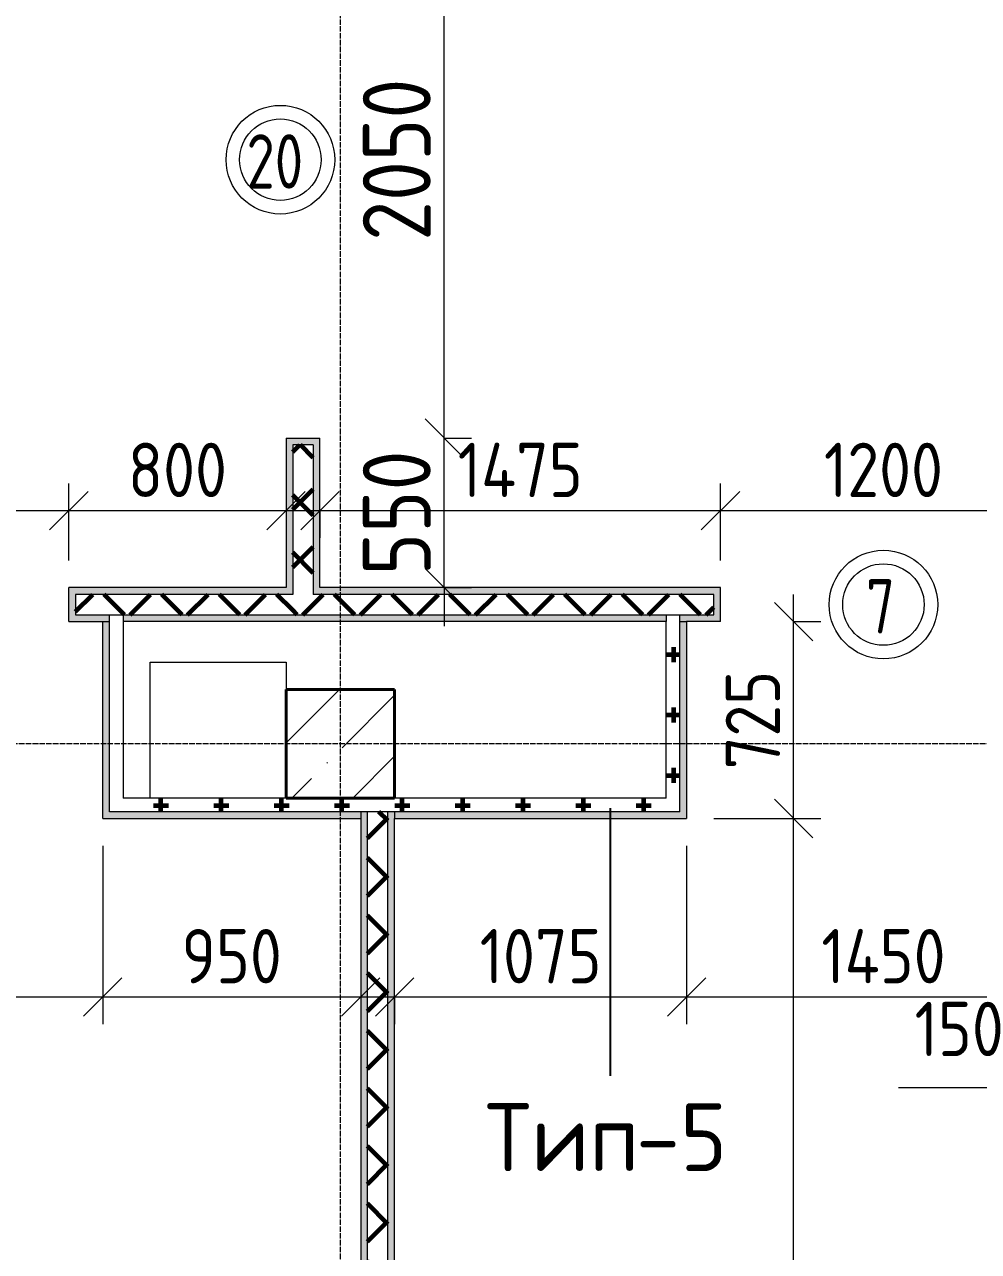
# Model space of a CAD drawing. Header units: millimetres. Extents: x -60946 to 138510, y -262288 to 24501.
# Drawn here: x 1646 to 5159, y -201492 to -196976 of the extents above; entities that cross this region are included whole.
import ezdxf

# ---------------------------------------------------------------- set-up
doc = ezdxf.new("R2010")
doc.units = ezdxf.units.MM
doc.linetypes.add('ADSK_Линия сетки', pattern=[25, 20, -2.5, 0, -2.5])
for name, color, linetype, lineweight in [('2)Тип-2', 3, 'Continuous', 60), ('2)Тип-5', 1, 'Continuous', 60), ('Марки дверей', 7, 'Continuous', 20), ('Несущие колонны', 7, 'Continuous', 18), ('Оси', 7, 'Continuous', 9), ('Перекрытие', 7, 'Continuous', 18), ('Размеры', 7, 'Continuous', 9), ('Стены внутренние', 7, 'Continuous', 18), ('Стены штриховка', 7, 'Continuous', 9)]:
    doc.layers.add(name, color=color, linetype=linetype, lineweight=lineweight)
doc.styles.add('GOST Common_2', font='', dxfattribs={"width": 0.9, "height": 250})
doc.styles.add('GOST Common_3', font='', dxfattribs={"width": 0.9, "height": 200})
doc.styles.add('GOST Common_4', font='', dxfattribs={"height": 250})
doc.styles.add('GOST Common_B', font='', dxfattribs={"width": 0.8, "height": 200})
doc.styles.get('GOST Common_2').set_extended_font_data('GOST Common')
doc.styles.get('GOST Common_3').set_extended_font_data('GOST Common')
doc.styles.get('GOST Common_4').set_extended_font_data('GOST Common')
doc.styles.get('GOST Common_B').set_extended_font_data('GOST Common', bold=True)
doc.dimstyles.new('ADSK_Основной_2_0', dxfattribs={"dimscale": 304.8, "dimtxt": 201.142999, "dimasz": 0.463911, "dimexe": 0.328084, "dimexo": 0.328084, "dimgap": 0.164042, "dimtad": 1, "dimdec": 3, "dimrnd": 0.001, "dimdsep": 46, "dimtxsty": 'GOST Common_3', "dimblk1": 'OBLIQUE', "dimblk2": 'OBLIQUE', "dimsah": 1, "dimcen": 0.09, "dimdle": 0.328084, "dimazin": 2, "dimtfac": 1, "dimtdec": 4, "dimtix": 1, "dimtmove": 0, "dimatfit": 3, "dimfxl": 1, "dimtvp": 1, "dimtolj": 1, "dimtzin": 0, "dimlwd": 20, "dimlwe": 20, "dimarcsym": 2})
doc.dimstyles.new('ADSK_Основной_2_0_2', dxfattribs={"dimscale": 304.8, "dimtxt": 201.142999, "dimasz": 0.463911, "dimexe": 0.328084, "dimexo": 0.328084, "dimgap": 0.164042, "dimtad": 1, "dimdec": 3, "dimrnd": 0.001, "dimdsep": 46, "dimtxsty": 'GOST Common_3', "dimblk1": 'OBLIQUE', "dimblk2": 'OBLIQUE', "dimsah": 1, "dimcen": 0.09, "dimdle": 0.328084, "dimazin": 2, "dimtfac": 1, "dimtdec": 4, "dimtix": 1, "dimtmove": 0, "dimatfit": 3, "dimfxl": 1, "dimtvp": 1, "dimtolj": 1, "dimtzin": 0, "dimlwd": 20, "dimlwe": 20, "dimarcsym": 2})
doc.dimstyles.new('ADSK_Основной_2_0_3', dxfattribs={"dimscale": 304.8, "dimtxt": 201.142999, "dimasz": 0.463911, "dimexe": 0.328084, "dimexo": 0.328084, "dimgap": 0.164042, "dimtad": 1, "dimdec": 3, "dimrnd": 0.001, "dimdsep": 46, "dimtxsty": 'GOST Common_2', "dimblk1": 'OBLIQUE', "dimblk2": 'OBLIQUE', "dimsah": 1, "dimcen": 0.09, "dimdle": 0.328084, "dimazin": 2, "dimtfac": 1, "dimtdec": 4, "dimtix": 1, "dimtmove": 0, "dimatfit": 3, "dimfxl": 1, "dimtvp": 1, "dimtolj": 1, "dimtzin": 0, "dimlwd": 20, "dimlwe": 20, "dimarcsym": 2})
pattern_1 = [(0, (9.36, -198628.46), (111.125, 111.125), [55.562, -166.688]), (90, (37.14, -198656.24), (-111.125, 111.125), [55.562, -166.688])]
pattern_2 = [(45, (9.36, -198628.46), (-106.066, 106.066), []), (135, (9.36, -198628.46), (-106.066, -106.066), [])]

# ---------------------------------------------------------------- blocks, each defined once
blk = doc.blocks.new('ADSK_КолоннаЖБ_Прямоугольная - 400x400 мм-1807143-Кладочный план 4-го этажа')
at = {"layer": 'Несущие колонны', "lineweight": 40}
for p, q in [((-200, 200), (200, 200)), ((-200, -200), (-200, 200)), ((200, 200), (200, -200)), ((200, -200), (-200, -200))]:
    blk.add_line(p, q, dxfattribs=at)
blk = doc.blocks.new('_Oblique')
at = {"color": 0, "linetype": 'ByBlock', "lineweight": -2}
blk.add_line((-0.5, -0.5), (0.5, 0.5), dxfattribs=at)
blk = doc.blocks.new('*D6110')
at = {"layer": 'Defpoints', "color": 0, "transparency": 16777216}
for p in [(2734.4, -198665.4), (4209.4, -198765.3), (4209.4, -199048.5)]:
    blk.add_point(p, dxfattribs=at)
at = {"layer": 'Размеры', "color": 0, "lineweight": 20, "transparency": 16777216}
for p, q in [((4209.4, -198948.5), (4209.4, -198665.3)), ((2634.4, -198765.3), (4309.4, -198765.3)), ((2734.4, -198765.4), (2734.4, -198865.3))]:
    blk.add_line(p, q, dxfattribs=at)
at = {"layer": 'Размеры', "color": 0, "lineweight": 20, "transparency": 16777216, "xscale": 141.4, "yscale": 141.4, "zscale": 141.4, "rotation": 180}
blk.add_blockref('_Oblique', (2734.4, -198765.3), dxfattribs=at)
at = {"layer": 'Размеры', "color": 0, "lineweight": 20, "transparency": 16777216, "xscale": 141.4, "yscale": 141.4, "zscale": 141.4}
blk.add_blockref('_Oblique', (4209.4, -198765.3), dxfattribs=at)
at = {"layer": 'Размеры', "color": 0, "lineweight": 9, "transparency": 16777216, "insert": (3471.9, -198615.3), "char_height": 200, "width": 580.928, "attachment_point": 5, "style": 'GOST Common_3'}
blk.add_mtext('\\A1;1475', dxfattribs=at)
blk = doc.blocks.new('*D6111')
at = {"layer": 'Defpoints', "color": 0, "transparency": 16777216}
for p in [(5409.4, -198765.3), (4209.4, -199048.5), (5409.4, -199048.5)]:
    blk.add_point(p, dxfattribs=at)
at = {"layer": 'Размеры', "color": 0, "lineweight": 20, "transparency": 16777216}
for p, q in [((4209.4, -198948.5), (4209.4, -198665.3)), ((5409.4, -198948.5), (5409.4, -198665.3)), ((4109.4, -198765.3), (5509.4, -198765.3))]:
    blk.add_line(p, q, dxfattribs=at)
at = {"layer": 'Размеры', "color": 0, "lineweight": 20, "transparency": 16777216, "xscale": 141.4, "yscale": 141.4, "zscale": 141.4, "rotation": 180}
blk.add_blockref('_Oblique', (4209.4, -198765.3), dxfattribs=at)
at = {"layer": 'Размеры', "color": 0, "lineweight": 20, "transparency": 16777216, "xscale": 141.4, "yscale": 141.4, "zscale": 141.4}
blk.add_blockref('_Oblique', (5409.4, -198765.3), dxfattribs=at)
at = {"layer": 'Размеры', "color": 0, "lineweight": 9, "transparency": 16777216, "insert": (4809.4, -198615.3), "char_height": 200, "width": 560.473, "attachment_point": 5, "style": 'GOST Common_3'}
blk.add_mtext('\\A1;1200', dxfattribs=at)
blk = doc.blocks.new('*D6162')
at = {"layer": 'Defpoints', "color": 0, "transparency": 16777216}
for p in [(4084.4, -199898.5), (3009.4, -200455.2), (4084.4, -200555.2)]:
    blk.add_point(p, dxfattribs=at)
at = {"layer": 'Размеры', "color": 0, "lineweight": 20, "transparency": 16777216}
for p, q in [((4084.4, -199998.5), (4084.4, -200655.2)), ((2909.4, -200555.2), (4184.4, -200555.2)), ((3009.4, -200555.2), (3009.4, -200655.2))]:
    blk.add_line(p, q, dxfattribs=at)
at = {"layer": 'Размеры', "color": 0, "lineweight": 20, "transparency": 16777216, "xscale": 141.4, "yscale": 141.4, "zscale": 141.4, "rotation": 180}
blk.add_blockref('_Oblique', (3009.4, -200555.2), dxfattribs=at)
at = {"layer": 'Размеры', "color": 0, "lineweight": 20, "transparency": 16777216, "xscale": 141.4, "yscale": 141.4, "zscale": 141.4}
blk.add_blockref('_Oblique', (4084.4, -200555.2), dxfattribs=at)
at = {"layer": 'Размеры', "color": 0, "lineweight": 9, "transparency": 16777216, "insert": (3546.9, -200405.2), "char_height": 200, "width": 560.473, "attachment_point": 5, "style": 'GOST Common_3'}
blk.add_mtext('\\A1;1075', dxfattribs=at)
blk = doc.blocks.new('*D6163')
at = {"layer": 'Defpoints', "color": 0, "transparency": 16777216}
for p in [(4084.4, -199898.5), (5534.4, -199898.5), (5534.4, -200555.2)]:
    blk.add_point(p, dxfattribs=at)
at = {"layer": 'Размеры', "color": 0, "lineweight": 20, "transparency": 16777216}
for p, q in [((4084.4, -199998.5), (4084.4, -200655.2)), ((5534.4, -199998.5), (5534.4, -200655.2)), ((3984.4, -200555.2), (5634.4, -200555.2))]:
    blk.add_line(p, q, dxfattribs=at)
at = {"layer": 'Размеры', "color": 0, "lineweight": 20, "transparency": 16777216, "xscale": 141.4, "yscale": 141.4, "zscale": 141.4, "rotation": 180}
blk.add_blockref('_Oblique', (4084.4, -200555.2), dxfattribs=at)
at = {"layer": 'Размеры', "color": 0, "lineweight": 20, "transparency": 16777216, "xscale": 141.4, "yscale": 141.4, "zscale": 141.4}
blk.add_blockref('_Oblique', (5534.4, -200555.2), dxfattribs=at)
at = {"layer": 'Размеры', "color": 0, "lineweight": 9, "transparency": 16777216, "insert": (4809.4, -200405.2), "char_height": 200, "width": 580.928, "attachment_point": 5, "style": 'GOST Common_3'}
blk.add_mtext('\\A1;1450', dxfattribs=at)
blk = doc.blocks.new('*D6164')
at = {"layer": 'Defpoints', "color": 0, "transparency": 16777216}
for p in [(5534.4, -199898.5), (5684.4, -200455.2), (5684.4, -200889.8)]:
    blk.add_point(p, dxfattribs=at)
at = {"layer": 'Размеры', "color": 0, "lineweight": 20, "transparency": 16777216}
for p, q in [((5534.4, -199998.5), (5534.4, -200989.8)), ((5684.4, -200555.2), (5684.4, -200989.8)), ((5534.4, -200889.8), (4864.4, -200889.8)), ((5684.4, -200889.8), (5434.4, -200889.8))]:
    blk.add_line(p, q, dxfattribs=at)
at = {"layer": 'Размеры', "color": 0, "lineweight": 20, "transparency": 16777216, "xscale": 141.4, "yscale": 141.4, "zscale": 141.4, "rotation": 180}
blk.add_blockref('_Oblique', (5534.4, -200889.8), dxfattribs=at)
at = {"layer": 'Размеры', "color": 0, "lineweight": 20, "transparency": 16777216, "xscale": 141.4, "yscale": 141.4, "zscale": 141.4}
blk.add_blockref('_Oblique', (5684.4, -200889.8), dxfattribs=at)
at = {"layer": 'Размеры', "color": 0, "lineweight": 9, "transparency": 16777216, "insert": (4924.1, -200573.1), "char_height": 200, "width": 409.104, "attachment_point": 1, "line_spacing_factor": 1.022761, "style": 'GOST Common_3'}
blk.add_mtext('\\A1;150', dxfattribs=at)
blk = doc.blocks.new('*D6165')
at = {"layer": 'Defpoints', "color": 0, "transparency": 16777216}
for p in [(4084.4, -199898.5), (4478.6, -199898.5), (4378.7, -205573.5)]:
    blk.add_point(p, dxfattribs=at)
at = {"layer": 'Размеры', "color": 0, "lineweight": 20, "transparency": 16777216}
for p, q in [((4478.6, -205673.5), (4478.6, -199798.5)), ((4184.4, -199898.5), (4578.6, -199898.5)), ((4478.7, -205573.5), (4578.6, -205573.5))]:
    blk.add_line(p, q, dxfattribs=at)
at = {"layer": 'Размеры', "color": 0, "lineweight": 20, "transparency": 16777216, "xscale": 141.4, "yscale": 141.4, "zscale": 141.4}
for p, rotation in [((4478.6, -199898.5), 90), ((4478.6, -205573.5), 270)]:
    blk.add_blockref('_Oblique', p, dxfattribs=dict(at, rotation=rotation))
at = {"layer": 'Размеры', "color": 0, "lineweight": 9, "transparency": 16777216, "insert": (4328.6, -202736), "char_height": 200, "width": 605.475, "attachment_point": 5, "rotation": 90, "style": 'GOST Common_3'}
blk.add_mtext('\\A1;5675', dxfattribs=at)
blk = doc.blocks.new('*D6166')
at = {"layer": 'Defpoints', "color": 0, "transparency": 16777216}
for p in [(4378.7, -199173.5), (4478.6, -199173.5), (4084.4, -199898.5)]:
    blk.add_point(p, dxfattribs=at)
at = {"layer": 'Размеры', "color": 0, "lineweight": 20, "transparency": 16777216}
for p, q in [((4478.6, -199998.5), (4478.6, -199073.5)), ((4478.7, -199173.5), (4578.6, -199173.5)), ((4184.4, -199898.5), (4578.6, -199898.5))]:
    blk.add_line(p, q, dxfattribs=at)
at = {"layer": 'Размеры', "color": 0, "lineweight": 20, "transparency": 16777216, "xscale": 141.4, "yscale": 141.4, "zscale": 141.4}
for p, rotation in [((4478.6, -199173.5), 90), ((4478.6, -199898.5), 270)]:
    blk.add_blockref('_Oblique', p, dxfattribs=dict(at, rotation=rotation))
at = {"layer": 'Размеры', "color": 0, "lineweight": 9, "transparency": 16777216, "insert": (4328.6, -199536), "char_height": 200, "width": 454.106, "attachment_point": 5, "rotation": 90, "style": 'GOST Common_3'}
blk.add_mtext('\\A1;725', dxfattribs=at)
blk = doc.blocks.new('*D6173')
at = {"layer": 'Defpoints', "color": 0, "transparency": 16777216}
for p in [(1809.4, -198765.3), (609.4, -199048.5), (1809.4, -199048.5)]:
    blk.add_point(p, dxfattribs=at)
at = {"layer": 'Размеры', "color": 0, "lineweight": 20, "transparency": 16777216}
for p, q in [((609.4, -198948.5), (609.4, -198665.3)), ((1809.4, -198948.5), (1809.4, -198665.3)), ((509.4, -198765.3), (1909.4, -198765.3))]:
    blk.add_line(p, q, dxfattribs=at)
at = {"layer": 'Размеры', "color": 0, "lineweight": 20, "transparency": 16777216, "xscale": 141.4, "yscale": 141.4, "zscale": 141.4, "rotation": 180}
blk.add_blockref('_Oblique', (609.4, -198765.3), dxfattribs=at)
at = {"layer": 'Размеры', "color": 0, "lineweight": 20, "transparency": 16777216, "xscale": 141.4, "yscale": 141.4, "zscale": 141.4}
blk.add_blockref('_Oblique', (1809.4, -198765.3), dxfattribs=at)
at = {"layer": 'Размеры', "color": 0, "lineweight": 9, "transparency": 16777216, "insert": (1209.4, -198615.3), "char_height": 200, "width": 560.473, "attachment_point": 5, "style": 'GOST Common_3'}
blk.add_mtext('\\A1;1200', dxfattribs=at)
blk = doc.blocks.new('*D6174')
at = {"layer": 'Defpoints', "color": 0, "transparency": 16777216}
for p in [(2609.4, -198665.4), (2609.4, -198765.3), (1809.4, -199048.5)]:
    blk.add_point(p, dxfattribs=at)
at = {"layer": 'Размеры', "color": 0, "lineweight": 20, "transparency": 16777216}
for p, q in [((1809.4, -198948.5), (1809.4, -198665.3)), ((1709.4, -198765.3), (2709.4, -198765.3)), ((2609.4, -198765.4), (2609.4, -198865.3))]:
    blk.add_line(p, q, dxfattribs=at)
at = {"layer": 'Размеры', "color": 0, "lineweight": 20, "transparency": 16777216, "xscale": 141.4, "yscale": 141.4, "zscale": 141.4, "rotation": 180}
blk.add_blockref('_Oblique', (1809.4, -198765.3), dxfattribs=at)
at = {"layer": 'Размеры', "color": 0, "lineweight": 20, "transparency": 16777216, "xscale": 141.4, "yscale": 141.4, "zscale": 141.4}
blk.add_blockref('_Oblique', (2609.4, -198765.3), dxfattribs=at)
at = {"layer": 'Размеры', "color": 0, "lineweight": 9, "transparency": 16777216, "insert": (2209.4, -198615.3), "char_height": 200, "width": 454.106, "attachment_point": 5, "style": 'GOST Common_3'}
blk.add_mtext('\\A1;800', dxfattribs=at)
blk = doc.blocks.new('*D6197')
at = {"layer": 'Defpoints', "color": 0, "transparency": 16777216}
for p in [(484.4, -199898.5), (1934.4, -199898.5), (1934.4, -200555.2)]:
    blk.add_point(p, dxfattribs=at)
at = {"layer": 'Размеры', "color": 0, "lineweight": 20, "transparency": 16777216}
for p, q in [((484.4, -199998.5), (484.4, -200655.2)), ((1934.4, -199998.5), (1934.4, -200655.2)), ((384.4, -200555.2), (2034.4, -200555.2))]:
    blk.add_line(p, q, dxfattribs=at)
at = {"layer": 'Размеры', "color": 0, "lineweight": 20, "transparency": 16777216, "xscale": 141.4, "yscale": 141.4, "zscale": 141.4, "rotation": 180}
blk.add_blockref('_Oblique', (484.4, -200555.2), dxfattribs=at)
at = {"layer": 'Размеры', "color": 0, "lineweight": 20, "transparency": 16777216, "xscale": 141.4, "yscale": 141.4, "zscale": 141.4}
blk.add_blockref('_Oblique', (1934.4, -200555.2), dxfattribs=at)
at = {"layer": 'Размеры', "color": 0, "lineweight": 9, "transparency": 16777216, "insert": (1209.4, -200405.2), "char_height": 200, "width": 580.928, "attachment_point": 5, "style": 'GOST Common_3'}
blk.add_mtext('\\A1;1450', dxfattribs=at)
blk = doc.blocks.new('*D6198')
at = {"layer": 'Defpoints', "color": 0, "transparency": 16777216}
for p in [(1934.4, -199898.5), (2884.4, -200455.2), (2884.4, -200555.2)]:
    blk.add_point(p, dxfattribs=at)
at = {"layer": 'Размеры', "color": 0, "lineweight": 20, "transparency": 16777216}
for p, q in [((1934.4, -199998.5), (1934.4, -200655.2)), ((1834.4, -200555.2), (2984.4, -200555.2)), ((2884.4, -200555.2), (2884.4, -200655.2))]:
    blk.add_line(p, q, dxfattribs=at)
at = {"layer": 'Размеры', "color": 0, "lineweight": 20, "transparency": 16777216, "xscale": 141.4, "yscale": 141.4, "zscale": 141.4, "rotation": 180}
blk.add_blockref('_Oblique', (1934.4, -200555.2), dxfattribs=at)
at = {"layer": 'Размеры', "color": 0, "lineweight": 20, "transparency": 16777216, "xscale": 141.4, "yscale": 141.4, "zscale": 141.4}
blk.add_blockref('_Oblique', (2884.4, -200555.2), dxfattribs=at)
at = {"layer": 'Размеры', "color": 0, "lineweight": 9, "transparency": 16777216, "insert": (2409.4, -200405.2), "char_height": 200, "width": 454.106, "attachment_point": 5, "style": 'GOST Common_3'}
blk.add_mtext('\\A1;950', dxfattribs=at)
blk = doc.blocks.new('М_двери1 - Марка экземпляра 2-3719212-Кладочный план 4-го этажа')
at = {"layer": 'Марки дверей'}
for radius in [2, 1.5]:
    blk.add_circle((0, 0), radius, dxfattribs=at)
blk = doc.blocks.new('*D6437')
at = {"layer": 'Defpoints', "color": 0, "transparency": 16777216}
for p in [(3092.1, -198498.5), (3192.1, -198498.5), (3092.1, -199048.5)]:
    blk.add_point(p, dxfattribs=at)
at = {"layer": 'Размеры', "color": 0, "lineweight": 20, "transparency": 16777216}
for p, q in [((3192.1, -198498.5), (3192.1, -198357.1)), ((3192.1, -198498.5), (3292.1, -198498.5)), ((3192.1, -199048.5), (3192.1, -198498.5)), ((3192.1, -199048.5), (3292.1, -199048.5)), ((3192.1, -199048.5), (3192.1, -199189.9))]:
    blk.add_line(p, q, dxfattribs=at)
at = {"layer": 'Размеры', "color": 0, "lineweight": 20, "transparency": 16777216, "xscale": 141.4, "yscale": 141.4, "zscale": 141.4}
for p, rotation in [((3192.1, -198498.5), 270), ((3192.1, -199048.5), 90)]:
    blk.add_blockref('_Oblique', p, dxfattribs=dict(at, rotation=rotation))
at = {"layer": 'Размеры', "color": 0, "lineweight": 9, "transparency": 16777216, "insert": (3017.1, -198773.5), "char_height": 250, "width": 454.106, "attachment_point": 5, "rotation": 90, "style": 'GOST Common_2'}
blk.add_mtext('\\A1;550', dxfattribs=at)
blk = doc.blocks.new('*D6438')
at = {"layer": 'Defpoints', "color": 0, "transparency": 16777216}
for p in [(3092.1, -196448.5), (3192.1, -196448.5), (3092.1, -198498.5)]:
    blk.add_point(p, dxfattribs=at)
at = {"layer": 'Размеры', "color": 0, "lineweight": 20, "transparency": 16777216}
for p, q in [((3192.1, -198598.5), (3192.1, -196348.5)), ((3192.1, -196448.5), (3292.1, -196448.5)), ((3192.1, -198498.5), (3292.1, -198498.5))]:
    blk.add_line(p, q, dxfattribs=at)
at = {"layer": 'Размеры', "color": 0, "lineweight": 20, "transparency": 16777216, "xscale": 141.4, "yscale": 141.4, "zscale": 141.4}
for p, rotation in [((3192.1, -196448.5), 90), ((3192.1, -198498.5), 270)]:
    blk.add_blockref('_Oblique', p, dxfattribs=dict(at, rotation=rotation))
at = {"layer": 'Размеры', "color": 0, "lineweight": 9, "transparency": 16777216, "insert": (3017.1, -197473.5), "char_height": 250, "width": 605.475, "attachment_point": 5, "rotation": 90, "style": 'GOST Common_2'}
blk.add_mtext('\\A1;2050', dxfattribs=at)

msp = doc.modelspace()

# ---------------------------------------------------------------- hatches: boundary and pattern name
at = {"layer": '2)Тип-2'}
h = msp.add_hatch(dxfattribs=at)
h.set_pattern_fill('FP_4', color=256, style=0, pattern_type=2)
h.set_pattern_definition(pattern_2)
h.paths.add_polyline_path([(2634.3615, -199073.4914), (2709.3615, -199073.4914), (2709.3615, -198523.4914), (2634.3615, -198523.4914), (2634.3615, -199048.4914)])
h.paths.add_polyline_path([(2709.3615, -196423.4914), (2709.3615, -195773.4914), (2634.3615, -195773.4914), (2634.3615, -196423.4914)])
h = msp.add_hatch(color=256, dxfattribs=at)
h.paths.add_polyline_path([(2609.3615, -199073.4914), (2634.3615, -199073.4914), (2634.3615, -198523.4914), (2734.3615, -198523.4914), (2734.3615, -198498.4914), (2609.3615, -198498.4914), (2609.3615, -199048.4914)])
h.paths.add_polyline_path([(2609.3615, -196448.4914), (2734.3615, -196448.4914), (2734.3615, -196423.4914), (2634.3615, -196423.4914), (2634.3615, -195798.4914), (2609.3615, -195798.4914)])
h = msp.add_hatch(color=256, dxfattribs=at)
h.paths.add_polyline_path([(2734.3615, -199048.4914), (2734.3615, -198523.4914), (2709.3615, -198523.4914), (2709.3615, -199048.4914)])
h.paths.add_polyline_path([(2709.3615, -196423.4914), (2734.3615, -196423.4914), (2734.3615, -195798.4914), (2709.3615, -195798.4914)])
h = msp.add_hatch(color=256, dxfattribs=at)
h.paths.add_polyline_path([(2609.3615, -199073.4914), (2609.3615, -199048.4914), (1834.3615, -199048.4914), (1834.3615, -199073.4914), (2470.1624, -199073.4914)])
h.paths.add_polyline_path([(-9490.6385, -199073.4914), (-8965.6385, -199073.4914), (-8965.6385, -199048.4914), (-9490.6385, -199048.4914)])
h.paths.add_polyline_path([(-2190.6385, -199073.4914), (-2190.6385, -199048.4914), (-7115.6385, -199048.4914), (-7115.6385, -199073.4914), (-3305.1281, -199073.4914)])
h.paths.add_polyline_path([(584.3615, -199073.4914), (584.3615, -199048.4914), (-740.6385, -199048.4914), (-740.6385, -199073.4914), (-4.9621, -199073.4914)])
h = msp.add_hatch(dxfattribs=at)
h.set_pattern_fill('FP_4', color=256, style=0, pattern_type=2)
h.set_pattern_definition(pattern_2)
h.paths.add_polyline_path([(2634.3615, -199148.4914), (2634.3615, -199073.4914), (1834.3615, -199073.4914), (1834.3615, -199148.4914), (2609.3615, -199148.4914)])
h.paths.add_polyline_path([(-9415.6385, -199148.4914), (-8965.6385, -199148.4914), (-8965.6385, -199073.4914), (-9415.6385, -199073.4914)])
h.paths.add_polyline_path([(-7025.6385, -199148.4914), (-2190.6385, -199148.4914), (-2190.6385, -199073.4914), (-7115.6385, -199073.4914), (-7115.6385, -199148.4914), (-7075.6385, -199148.4914)])
h.paths.add_polyline_path([(584.3615, -199148.4914), (584.3615, -199073.4914), (-740.6385, -199073.4914), (-740.6385, -199148.4914), (459.3615, -199148.4914)])
h = msp.add_hatch(color=256, dxfattribs=at)
h.paths.add_polyline_path([(-2165.6385, -199173.4914), (-2165.6385, -199048.4914), (-2190.6385, -199048.4914), (-2190.6385, -199148.4914), (-2315.6385, -199148.4914), (-2315.6385, -199173.4914), (-2290.6385, -199173.4914)])
h.paths.add_polyline_path([(2609.3615, -199173.4914), (2609.3615, -199148.4914), (2009.3615, -199148.4914), (2009.3615, -199173.4914), (2470.1624, -199173.4914)])
h.paths.add_polyline_path([(-3305.1281, -199173.4914), (-2365.6385, -199173.4914), (-2365.6385, -199148.4914), (-4115.6385, -199148.4914), (-4115.6385, -199173.4914), (-4090.6385, -199173.4914)])
h.paths.add_polyline_path([(-565.6385, -199173.4914), (409.3615, -199173.4914), (409.3615, -199148.4914), (-565.6385, -199148.4914)])
h.paths.add_polyline_path([(-765.6385, -199173.4914), (-615.6385, -199173.4914), (-615.6385, -199148.4914), (-740.6385, -199148.4914), (-740.6385, -199048.4914), (-765.6385, -199048.4914)])
h.paths.add_polyline_path([(1959.3615, -199173.4914), (1959.3615, -199148.4914), (1834.3615, -199148.4914), (1834.3615, -199048.4914), (1809.3615, -199048.4914), (1809.3615, -199173.4914), (1934.3615, -199173.4914)])
h.paths.add_polyline_path([(484.3615, -199173.4914), (609.3615, -199173.4914), (609.3615, -199048.4914), (584.3615, -199048.4914), (584.3615, -199148.4914), (459.3615, -199148.4914), (459.3615, -199173.4914)])
h.paths.add_polyline_path([(-5815.6385, -199173.4914), (-5815.6385, -199148.4914), (-7025.6385, -199148.4914), (-7025.6385, -199173.4914), (-5840.6385, -199173.4914)])
h.paths.add_polyline_path([(-7075.6385, -199173.4914), (-7075.6385, -199148.4914), (-7115.6385, -199148.4914), (-7115.6385, -199048.4914), (-7140.6385, -199048.4914), (-7140.6385, -199173.4914), (-7090.6385, -199173.4914)])
h.paths.add_polyline_path([(-4165.6385, -199173.4914), (-4165.6385, -199148.4914), (-5765.6385, -199148.4914), (-5765.6385, -199173.4914), (-4955.211, -199173.4914)])
h.paths.add_polyline_path([(-8990.6385, -199173.4914), (-8940.6385, -199173.4914), (-8940.6385, -199048.4914), (-8965.6385, -199048.4914), (-8965.6385, -199148.4914), (-9005.6385, -199148.4914), (-9005.6385, -199173.4914)])
h.paths.add_polyline_path([(-9055.6385, -199173.4914), (-9055.6385, -199148.4914), (-9390.6385, -199148.4914), (-9390.6385, -199173.4914), (-9080.6385, -199173.4914)])
h = msp.add_hatch(color=256, dxfattribs=at)
h.paths.add_polyline_path([(5409.3615, -199173.4914), (5559.3615, -199173.4914), (5559.3615, -199148.4914), (5434.3615, -199148.4914), (5434.3615, -199048.4914), (5409.3615, -199048.4914)])
h.paths.add_polyline_path([(2609.3615, -199173.4914), (4009.3615, -199173.4914), (4009.3615, -199148.4914), (2609.3615, -199148.4914)])
h.paths.add_polyline_path([(9709.3615, -199173.4914), (9709.3615, -199148.4914), (8534.3615, -199148.4914), (8534.3615, -199173.4914)])
h.paths.add_polyline_path([(7674.3615, -199173.4914), (7674.3615, -199148.4914), (6459.3615, -199148.4914), (6459.3615, -199173.4914), (6595.3698, -199173.4914)])
h.paths.add_polyline_path([(4209.3615, -199173.4914), (4209.3615, -199048.4914), (4184.3615, -199048.4914), (4184.3615, -199148.4914), (4059.3615, -199148.4914), (4059.3615, -199173.4914), (4084.3615, -199173.4914)])
h.paths.add_polyline_path([(5609.3615, -199173.4914), (6409.3615, -199173.4914), (6409.3615, -199148.4914), (5609.3615, -199148.4914)])
h = msp.add_hatch(dxfattribs=at)
h.set_pattern_fill('FP_4', color=256, style=0, pattern_type=2)
h.set_pattern_definition(pattern_2)
h.paths.add_polyline_path([(9759.3615, -199148.4914), (9759.3615, -199073.4914), (8534.3615, -199073.4914), (8534.3615, -199148.4914), (9709.3615, -199148.4914)])
h.paths.add_polyline_path([(3295.2038, -199148.4914), (4184.3615, -199148.4914), (4184.3615, -199073.4914), (2634.3615, -199073.4914), (2634.3615, -199148.4914)])
h.paths.add_polyline_path([(7674.3615, -199148.4914), (7674.3615, -199073.4914), (5434.3615, -199073.4914), (5434.3615, -199148.4914), (6595.3698, -199148.4914)])
h = msp.add_hatch(color=256, dxfattribs=at)
h.paths.add_polyline_path([(5434.3615, -199073.4914), (7674.3615, -199073.4914), (7674.3615, -199048.4914), (5434.3615, -199048.4914)])
h.paths.add_polyline_path([(8534.3615, -199073.4914), (9759.3615, -199073.4914), (9759.3615, -199048.4914), (8534.3615, -199048.4914), (8534.3615, -199055.5723)])
h.paths.add_polyline_path([(2709.3615, -199073.4914), (4184.3615, -199073.4914), (4184.3615, -199048.4914), (2709.3615, -199048.4914)])
for points in [[(2884.3615, -205423.4914), (2909.3615, -205423.4914), (2909.3615, -199873.4914), (2884.3615, -199873.4914), (2884.3615, -203559.091)], [(2909.3615, -205423.4914), (3009.3615, -205423.4914), (3009.3615, -199873.4914), (2984.3615, -199873.4914), (2984.3615, -205398.4914), (2909.3615, -205398.4914)]]:
    msp.add_hatch(color=256, dxfattribs=at).paths.add_polyline_path(points)
h = msp.add_hatch(dxfattribs=at)
h.set_pattern_fill('FP_4', color=256, style=0, pattern_type=2)
h.set_pattern_definition(pattern_2)
h.paths.add_polyline_path([(2984.3615, -205398.4914), (2984.3615, -199873.4914), (2909.3615, -199873.4914), (2909.3615, -205398.4914)])
at = {"layer": '2)Тип-5', "true_color": 0xd50000}
h = msp.add_hatch(dxfattribs=at)
h.set_pattern_fill('FP_7', color=12, style=0, pattern_type=2)
h.set_pattern_definition(pattern_1)
h.paths.add_polyline_path([(4009.3615, -199873.4914), (4059.3615, -199873.4914), (4059.3615, -199148.4914), (4009.3615, -199148.4914), (4009.3615, -199823.4914)])
for points in [[(1959.3615, -199898.4914), (1959.3615, -199173.4914), (1934.3615, -199173.4914), (1934.3615, -199898.4914)], [(4084.3615, -199898.4914), (4084.3615, -199173.4914), (4059.3615, -199173.4914), (4059.3615, -199898.4914)]]:
    msp.add_hatch(color=12, dxfattribs=at).paths.add_polyline_path(points)
h = msp.add_hatch(dxfattribs=at)
h.set_pattern_fill('FP_7', color=12, style=0, pattern_type=2)
h.set_pattern_definition(pattern_1)
h.paths.add_polyline_path([(4009.3615, -199873.4914), (4009.3615, -199823.4914), (2009.3615, -199823.4914), (2009.3615, -199873.4914), (3295.2038, -199873.4914)])
h = msp.add_hatch(color=12, dxfattribs=at)
h.paths.add_polyline_path([(2009.3615, -199898.4914), (2884.3615, -199898.4914), (2884.3615, -199873.4914), (1959.3615, -199873.4914), (1959.3615, -199898.4914)])
h.paths.add_polyline_path([(4059.3615, -199898.4914), (4059.3615, -199873.4914), (3009.3615, -199873.4914), (3009.3615, -199898.4914), (4009.3615, -199898.4914)])
at = {"layer": 'Несущие колонны', "lineweight": 9}
h = msp.add_hatch(dxfattribs=at)
h.set_pattern_fill('FP_1', color=256, style=0, pattern_type=2)
h.set_pattern_definition([(45, (9.36, -198628.46), (-224.506, 224.506), []), (45, (233.87, -198628.46), (-224.506, 224.506), [396.875, -79.375, 3.353, -76.022])])
h.paths.add_polyline_path([(2609.3615, -199823.4914), (3009.3615, -199823.4914), (3009.3615, -199423.4914), (2609.3615, -199423.4914)])

# ---------------------------------------------------------------- linework, layer by layer
at = {"layer": '2)Тип-5', "lineweight": 25}
msp.add_line((3802.4598, -199860.9914), (3802.4598, -200845.8382), dxfattribs=at)
at = {"layer": 'Несущие колонны', "lineweight": 9}
for p, q in [((3009.3615, -199423.4914), (2609.3615, -199423.4914)), ((2609.3615, -199423.4914), (2609.3615, -199823.4914)), ((3009.3615, -199823.4914), (3009.3615, -199423.4914)), ((2609.3615, -199823.4914), (3009.3615, -199823.4914))]:
    msp.add_line(p, q, dxfattribs=at)
at = {"layer": 'Оси', "linetype": 'ADSK_Линия сетки', "lineweight": 5}
for p, q in [((2809.3615, -209602.3427), (2809.3615, -188601.0153)), ((62563.3938, -199623.4914), (-25230.7352, -199623.4914))]:
    msp.add_line(p, q, dxfattribs=at)
at = {"layer": 'Перекрытие'}
for p, q in [((2109.3615, -199823.4914), (2109.3615, -199323.4914)), ((2109.3615, -199323.4914), (2609.3615, -199323.4914)), ((2609.3615, -199323.4914), (2609.3615, -199423.4914))]:
    msp.add_line(p, q, dxfattribs=at)
at = {"layer": 'Стены внутренние', "lineweight": 5}
for p, q in [((2609.3615, -198498.4914), (2609.3615, -199048.4914)), ((2609.3615, -198498.4914), (2734.3615, -198498.4914)), ((2734.3615, -199048.4914), (2734.3615, -198498.4914)), ((2609.3615, -199048.4914), (1809.3615, -199048.4914)), ((1809.3615, -199173.4914), (1809.3615, -199048.4914)), ((4209.3615, -199048.4914), (2734.3615, -199048.4914)), ((4209.3615, -199173.4914), (4209.3615, -199048.4914)), ((1809.3615, -199173.4914), (1934.3615, -199173.4914)), ((1934.3615, -199898.4914), (1934.3615, -199173.4914)), ((4009.3615, -199173.4914), (2009.3615, -199173.4914)), ((2009.3615, -199173.4914), (2009.3615, -199823.4914)), ((4009.3615, -199823.4914), (4009.3615, -199173.4914)), ((4084.3615, -199173.4914), (4084.3615, -199898.4914)), ((4209.3615, -199173.4914), (4084.3615, -199173.4914)), ((4009.3615, -199823.4914), (2009.3615, -199823.4914)), ((1934.3615, -199898.4914), (2884.3615, -199898.4914)), ((2884.3615, -199898.4914), (2884.3615, -205423.4914)), ((3009.3615, -205423.4914), (3009.3615, -199898.4914)), ((3009.3615, -199898.4914), (4084.3615, -199898.4914))]:
    msp.add_line(p, q, dxfattribs=at)
at = {"layer": 'Стены штриховка', "lineweight": 9}
for p, q in [((2634.3615, -198523.4914), (2634.3615, -199073.4914)), ((2709.3615, -198523.4914), (2634.3615, -198523.4914)), ((2709.3615, -198523.4914), (2709.3615, -199073.4914)), ((2634.3615, -199073.4914), (1834.3615, -199073.4914)), ((1834.3615, -199073.4914), (1834.3615, -199148.4914)), ((4184.3615, -199073.4914), (2709.3615, -199073.4914)), ((4184.3615, -199148.4914), (4184.3615, -199073.4914)), ((1834.3615, -199148.4914), (4184.3615, -199148.4914)), ((1959.3615, -199873.4914), (1959.3615, -199148.4914)), ((2009.3615, -199148.4914), (2009.3615, -199173.4914)), ((4009.3615, -199148.4914), (4009.3615, -199173.4914)), ((4059.3615, -199873.4914), (4059.3615, -199148.4914)), ((1934.3615, -199173.4914), (1959.3615, -199173.4914)), ((4059.3615, -199173.4914), (4084.3615, -199173.4914)), ((4059.3615, -199873.4914), (1959.3615, -199873.4914)), ((2884.3615, -199873.4914), (2884.3615, -199898.4914)), ((2909.3615, -205398.4914), (2909.3615, -199873.4914)), ((2984.3615, -205398.4914), (2984.3615, -199873.4914)), ((3009.3615, -199873.4914), (3009.3615, -199898.4914))]:
    msp.add_line(p, q, dxfattribs=at)

# ---------------------------------------------------------------- block references
at = {"layer": 'Марки дверей', "xscale": 99.99999999999993, "yscale": 99.99999999999993, "zscale": 99.99999999999993}
for p in [(2588.5412, -197473.4914), (4809.3615, -199110.9914)]:
    msp.add_blockref('М_двери1 - Марка экземпляра 2-3719212-Кладочный план 4-го этажа', p, dxfattribs=at)
at = {"layer": 'Несущие колонны', "lineweight": 9, "rotation": 89.9999999999999}
msp.add_blockref('ADSK_КолоннаЖБ_Прямоугольная - 400x400 мм-1807143-Кладочный план 4-го этажа', (2809.3615, -199623.4914), dxfattribs=at)

# ---------------------------------------------------------------- texts
at = {"layer": '2)Тип-5', "color": 116, "lineweight": 9, "true_color": 0x008040, "char_height": 250, "attachment_point": 1, "style": 'GOST Common_4'}
for s, insert, width in [('Тип', (3342.4598, -200946.4111), 673.4175), ('-5', (3898.0848, -200946.4111), 432.91125)]:
    msp.add_mtext(s, dxfattribs=dict(at, insert=insert, width=width))
at = {"layer": 'Марки дверей', "lineweight": 5, "char_height": 200, "attachment_point": 1, "style": 'GOST Common_B'}
for s, insert, width in [('20', (2463.6838, -197379.8325), 295.021), ('\\fGOST Common|b1|i0|c204|p34|;\\W.8;7', (4745.3041, -199017.3325), 147.5105)]:
    msp.add_mtext(s, dxfattribs=dict(at, insert=insert, width=width))

# ---------------------------------------------------------------- dimensions: what is measured, and where the dimension line sits
at = {"layer": 'Размеры', "lineweight": 9}
for base, p1, p2, dimstyle, override, picture, middle in [((3192.0664, -196448.4914), (3092.0815, -198498.4914), (3092.0815, -196448.4914), 'ADSK_Основной_2_0_3', {"dimpost": '<>', "dimfxl": 2050}, '*D6438', (3017.0664, -197473.4914)), ((3192.0664, -198498.4914), (3092.0815, -199048.4914), (3092.0815, -198498.4914), 'ADSK_Основной_2_0_3', {"dimpost": '<>', "dimfxl": 550}, '*D6437', (3017.0664, -198773.4914)), ((4478.644, -199173.4914), (4084.3615, -199898.4914), (4378.6591, -199173.4914), 'ADSK_Основной_2_0_2', {"dimpost": '<>', "dimfxl": 782.455149}, '*D6166', (4328.644, -199535.9914)), ((4478.644, -199898.4914), (4378.6591, -205573.4914), (4084.3615, -199898.4914), 'ADSK_Основной_2_0_2', {"dimpost": '<>', "dimfxl": 5682.625807}, '*D6165', (4328.644, -202735.9914))]:
    dim = msp.add_linear_dim(base=base, p1=p1, p2=p2, angle=90, dimstyle=dimstyle, override=override, dxfattribs=at)
    dim.commit()
    dim.dimension.update_dxf_attribs({"geometry": picture, "text_midpoint": middle})
for base, p1, p2, override, picture, middle in [((1809.3615, -198765.34), (609.3615, -199048.4914), (1809.3615, -199048.4914), {"dimpost": '<>', "dimfxl": 1200}, '*D6173', (1209.3615, -198615.34)), ((2609.3615, -198765.34), (1809.3615, -199048.4914), (2609.3615, -198665.3551), {"dimpost": '<>', "dimfxl": 887.013776}, '*D6174', (2209.3615, -198615.34)), ((4209.3615, -198765.34), (2734.3615, -198665.3551), (4209.3615, -199048.4914), {"dimpost": '<>', "dimfxl": 1523.948306}, '*D6110', (3471.8615, -198615.34)), ((5409.3615, -198765.34), (4209.3615, -199048.4914), (5409.3615, -199048.4914), {"dimpost": '<>', "dimfxl": 1200}, '*D6111', (4809.3615, -198615.34)), ((1934.3615, -200555.1504), (484.3615, -199898.4914), (1934.3615, -199898.4914), {"dimpost": '<>', "dimfxl": 1450}, '*D6197', (1209.3615, -200405.1504)), ((2884.3615, -200555.1504), (1934.3615, -199898.4914), (2884.3615, -200455.1655), {"dimpost": '<>', "dimfxl": 1101.084013}, '*D6198', (2409.3615, -200405.1504)), ((4084.3615, -200555.1504), (3009.3615, -200455.1655), (4084.3615, -199898.4914), {"dimpost": '<>', "dimfxl": 1210.582919}, '*D6162', (3546.8615, -200405.1504)), ((5534.3615, -200555.1504), (4084.3615, -199898.4914), (5534.3615, -199898.4914), {"dimpost": '<>', "dimfxl": 1450}, '*D6163', (4809.3615, -200405.1504))]:
    dim = msp.add_linear_dim(base=base, p1=p1, p2=p2, dimstyle='ADSK_Основной_2_0_2', override=override, dxfattribs=at)
    dim.commit()
    dim.dimension.update_dxf_attribs({"geometry": picture, "text_midpoint": middle})
dim = msp.add_linear_dim(base=(5684.3615, -200889.7737), p1=(5534.3615, -199898.4914), p2=(5684.3615, -200455.1655), dimstyle='ADSK_Основной_2_0', override={"dimpost": '<>', "dimfxl": 576.529273}, dxfattribs=at)
dim.commit()
dim.dimension.update_dxf_attribs({"geometry": '*D6164', "text_midpoint": (5128.6758, -200889.7737), "dimtype": 160})

doc.saveas('drawing.dxf')
